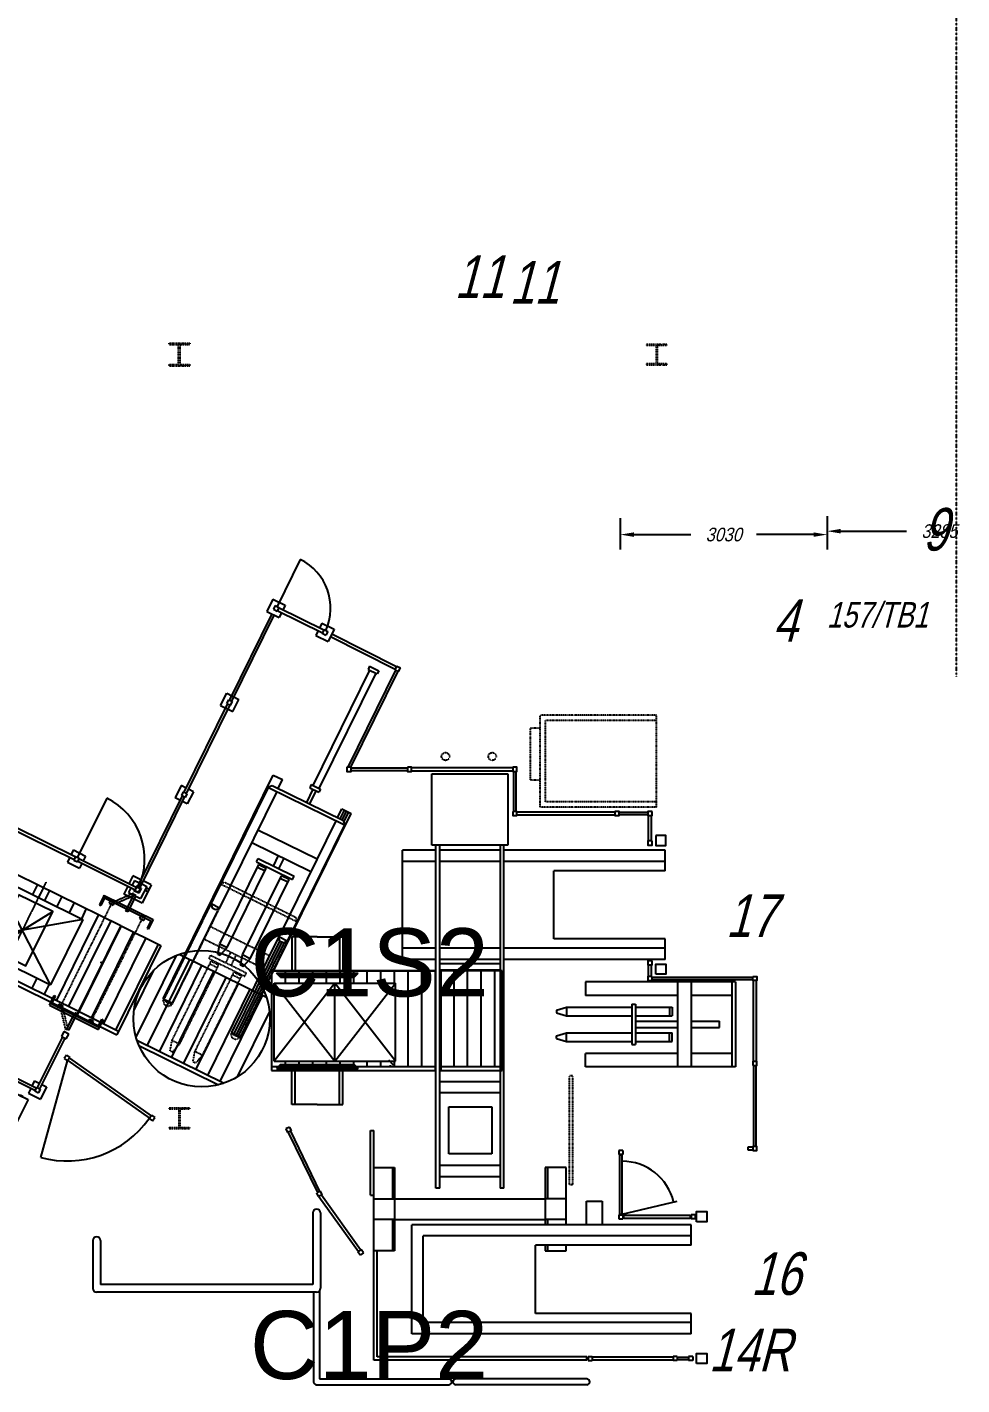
# Model space of a CAD drawing. Header units: millimetres. Extents: x -1732 to 458256, y -4349 to 130988.
# Drawn here: x 99257 to 112965, y 90821 to 110731 of the extents above; entities that cross this region are included whole.
import ezdxf

# ---------------------------------------------------------------- set-up
doc = ezdxf.new("R2010")
doc.units = ezdxf.units.MM
doc.header["$LTSCALE"] = 0.01
doc.header["$MEASUREMENT"] = 0
for name, pattern in [('AM_ISO02W050', [7.5, 6, -1.5]), ('CENTER', [50.8, 31.75, -6.35, 6.35, -6.35]), ('CENTER2', [28.575, 19.05, -3.175, 3.175, -3.175]), ('DASHED', [19.05, 12.7, -6.35]), ('GEN7A', [6.875, 4.75, -0.875, 0.375, -0.875]), ('HIDDEN2', [4.7625, 3.175, -1.5875]), ('PHANTOM2', [31.75, 15.875, -3.175, 3.175, -3.175, 3.175, -3.175])]:
    doc.linetypes.add(name, pattern=pattern)
doc.layers.get('0').update_dxf_attribs({"color": 251, "linetype": 'CONTINUOUS'})
doc.layers.get('DEFPOINTS').update_dxf_attribs({"color": 251, "linetype": 'CONTINUOUS'})
for name, color, linetype in [('4', 251, 'CONTINUOUS'), ('7A', 251, 'GEN7A'), ('DIMNEW', 251, 'CONTINUOUS'), ('F-E-EQP', 251, 'CONTINUOUS'), ('F-E-EQP-AXE', 251, 'CENTER2'), ('F-E-EQP-PH2', 251, 'PHANTOM2'), ('NODETEXT', 5, 'CONTINUOUS'), ('NODETEXTOLD', 5, 'CONTINUOUS'), ('S-E-ACI', 251, 'PHANTOM2'), ('SAFETY-GUARD', 251, 'CONTINUOUS'), ('TEX', 5, 'CONTINUOUS')]:
    doc.layers.add(name, color=color, linetype=linetype)
doc.styles.add('Arial', font='arial.ttf', dxfattribs={"width": 0.85, "oblique": 15})
doc.styles.add('R15', font='arial.ttf', dxfattribs={"height": 1.5})
doc.styles.add('TEXTXP', font='arial.ttf', dxfattribs={"width": 0.75, "oblique": 15})
doc.dimstyles.get("Standard").update_dxf_attribs({"dimtxt": 0.18, "dimasz": 0.18, "dimexe": 0.18, "dimexo": 0.0625, "dimgap": 0.09, "dimtad": 0, "dimtih": 1, "dimtoh": 1, "dimdec": 4, "dimzin": 0, "dimdsep": 46, "dimtxsty": 'Arial', "dimcen": 0.09, "dimadec": 0, "dimazin": 0, "dimtfac": 1, "dimtdec": 4, "dimtofl": 0, "dimtmove": 0, "dimatfit": 3, "dimfxl": 1, "dimtolj": 1, "dimtzin": 0, "dimarcsym": 0})

# ---------------------------------------------------------------- blocks, each defined once
blk = doc.blocks.new('GENXAAB')
for centre in [(-245, 174), (-155, 174)]:
    blk.add_circle(centre, 2.5)
at = {"layer": '7A'}
for p, q in [((-245, 174), (-247, 174)), ((-245, 174), (-245, 176)), ((-245, 174), (-245, 172)), ((-245, 174), (-243, 174)), ((-155, 174), (-157, 174)), ((-155, 174), (-155, 176)), ((-155, 174), (-155, 172)), ((-155, 174), (-153, 174))]:
    blk.add_line(p, q, dxfattribs=at)
blk = doc.blocks.new('contstd_dr')
for p, q in [((-400, 250), (-400, -250)), ((-400, 250), (136, 250)), ((-400, 250), (400, 250)), ((137, 252), (-399, 252)), ((-399, 250), (-376, 250)), ((-395, 298), (-395, 252)), ((131, 300), (-393, 300)), ((133, 252), (133, 298)), ((137, 250), (137, 252)), ((400, 250), (400, -222)), ((-273, 44), (-273, -122)), ((-273, 44), (-128, 44)), ((-128, 44), (-128, -122)), ((-14, 9), (-14, -9)), ((-14, -9), (14, 9)), ((-14, 9), (14, -9)), ((14, 9), (14, -9)), ((-273, -29), (-128, -29)), ((-273, -79), (-128, -79)), ((-273, -110), (-128, -110)), ((-273, -122), (-128, -122)), ((-400, -250), (400, -250)), ((-400, -250), (400, -250)), ((-230, -250), (-230, -266)), ((-230, -266), (230, -266)), ((230, -250), (230, -266)), ((330, -255), (330, -257)), ((378, -255), (378, -257)), ((400, -222), (400, -250))]:
    blk.add_line(p, q)
for centre, radius, start, end in [((131, 298), 2, 0, 90), ((325, -255), 5, 0, 90), ((383, -255), 5, 90, 180)]:
    blk.add_arc(centre, radius, start, end)
for points in [[(354, -288), (342, -284), (334, -274), (332, -263), (330, -257)], [(354, -288), (366, -284), (374, -274), (376, -263), (377, -257)]]:
    blk.add_spline(points, degree=3)
blk.add_point((0, 0))
at = {"layer": '4'}
for p, q in [((-306, 258), (-266, 258)), ((-306, 258), (-306, 249)), ((-306, 255), (-266, 255)), ((-306, 254), (-266, 254)), ((-306, 251), (-266, 251)), ((-306, 249), (-266, 249)), ((-296, 258), (-296, 254)), ((-286, 258), (-286, 254)), ((-276, 258), (-276, 254)), ((-266, 258), (-266, 249)), ((266, 258), (306, 258)), ((266, 258), (266, 249)), ((266, 255), (306, 255)), ((266, 254), (306, 254)), ((266, 251), (306, 251)), ((266, 249), (306, 249)), ((276, 258), (276, 254)), ((286, 258), (286, 254)), ((296, 258), (296, 254)), ((306, 258), (306, 249)), ((-2, -201), (5, -201)), ((-2, -203), (5, -203))]:
    blk.add_line(p, q, dxfattribs=at)
for radius in [14, 11, 8, 3.75]:
    blk.add_circle((2, -202), radius, dxfattribs=at)
blk.add_blockref('GENXAAB', (0, -205))
blk = doc.blocks.new('*D37')
at = {"layer": 'DEFPOINTS', "color": 0, "transparency": 16777216}
for p in [(110990, 103558), (114281, 103558), (114281, 103339)]:
    blk.add_point(p, dxfattribs=at)
at = {"layer": 'DIMNEW', "color": 0, "lineweight": -2, "transparency": 16777216}
for p, q in [((110990, 103558), (110990, 103119)), ((114281, 103558), (114281, 103119)), ((111190, 103339), (112154, 103339)), ((114081, 103339), (113117, 103339))]:
    blk.add_line(p, q, dxfattribs=at)
at = {"layer": 'DIMNEW', "color": 0, "transparency": 16777216}
for points in [[(111190, 103373), (111190, 103306), (110990, 103339)], [(114081, 103373), (114081, 103306), (114281, 103339)]]:
    blk.add_solid(points, dxfattribs=at)
at = {"layer": 'DIMNEW', "color": 0, "transparency": 16777216, "insert": (112636, 103339), "char_height": 200, "attachment_point": 5, "style": 'Arial'}
blk.add_mtext('\\A1;3285', dxfattribs=at)
blk = doc.blocks.new('*D38')
at = {"layer": 'DEFPOINTS', "color": 0, "transparency": 16777216}
for p in [(107955, 103529), (110990, 103529), (107955, 103289)]:
    blk.add_point(p, dxfattribs=at)
at = {"layer": 'DIMNEW', "color": 0, "lineweight": -2, "transparency": 16777216}
for p, q in [((107955, 103529), (107955, 103069)), ((110990, 103529), (110990, 103069)), ((108155, 103289), (108991, 103289)), ((110790, 103289), (109953, 103289))]:
    blk.add_line(p, q, dxfattribs=at)
at = {"layer": 'DIMNEW', "color": 0, "transparency": 16777216}
for points in [[(108155, 103322), (108155, 103256), (107955, 103289)], [(110790, 103322), (110790, 103256), (110990, 103289)]]:
    blk.add_solid(points, dxfattribs=at)
at = {"layer": 'DIMNEW', "color": 0, "transparency": 16777216, "insert": (109472, 103289), "char_height": 200, "attachment_point": 5, "style": 'Arial'}
blk.add_mtext('\\A1;3030', dxfattribs=at)

msp = doc.modelspace()

# ---------------------------------------------------------------- linework, layer by layer
at = {"layer": 'F-E-EQP', "linetype": 'Continuous'}
for p, q in [((104279.44236, 101358.30513), (104257.341, 101313.45505)), ((104279.44236, 101358.30513), (104413.99261, 101292.00106)), ((104279.76604, 101302.40437), (103446.54485, 99611.55623)), ((104369.46621, 101258.20166), (103536.24502, 99567.35351)), ((104257.341, 101313.45505), (104391.89125, 101247.15098)), ((104413.99261, 101292.00106), (104391.89125, 101247.15098)), ((101250.46829, 96483.05087), (102866.96161, 99763.38597)), ((102866.96161, 99763.38597), (103003.30586, 99696.19784)), ((101949.94947, 97868.56705), (102798.64161, 99590.81025)), ((102798.64161, 99590.81025), (101952.1596, 97873.05206)), ((102794.33585, 99582.0726), (103910.20592, 99032.19082)), ((102798.64161, 99590.81025), (102852.20277, 99609.00923)), ((102852.20277, 99609.00923), (103896.31271, 99094.48962)), ((102939.21193, 99566.1326), (103003.30586, 99696.19784)), ((103446.86853, 99555.65547), (103351.83269, 99362.80011)), ((103424.11981, 99622.60691), (103402.01845, 99577.75682)), ((103402.01845, 99577.75682), (103536.5687, 99511.45275)), ((103424.11981, 99622.60691), (103558.67006, 99556.30283)), ((103558.67006, 99556.30283), (103536.5687, 99511.45275)), ((102918.20113, 99521.0339), (102073.81475, 97807.52835)), ((103491.71862, 99533.55411), (103396.68278, 99340.69875)), ((102393.24842, 95919.90827), (104009.74174, 99200.24337)), ((103809.30354, 99137.36626), (103873.39748, 99267.4315)), ((103846.08061, 99119.24314), (103910.17455, 99249.30838)), ((103873.39748, 99267.4315), (104009.74174, 99200.24337)), ((103877.47567, 99103.77219), (103941.56961, 99233.83743)), ((103902.68235, 99075.74322), (103972.96467, 99218.36648)), ((102641.81965, 98960.17549), (103509.95916, 98532.37111)), ((103786.34064, 99093.22952), (102941.95426, 97379.72397)), ((103914.51169, 99040.92847), (103065.81954, 97318.68527)), ((103914.51169, 99040.92847), (103896.31271, 99094.48962)), ((102551.20408, 98776.29015), (103419.34359, 98348.48577)), ((102869.36536, 98427.97496), (102945.30712, 98582.08288)), ((102081.17917, 97290.2438), (102652.97031, 98450.57433)), ((102192.74796, 97235.2646), (102764.5391, 98395.59513)), ((102623.00232, 98488.64047), (102647.08488, 98537.511)), ((102623.00232, 98488.64047), (103147.69723, 98230.07975)), ((102633.85221, 98412.26327), (102745.42099, 98357.28407)), ((102647.08488, 98537.511), (103171.77979, 98278.95027)), ((102652.97031, 98450.57433), (102764.5391, 98395.59513)), ((102949.49931, 98388.48631), (103025.44107, 98542.59423)), ((102415.88553, 97125.3062), (102987.67668, 98285.63673)), ((102527.45432, 97070.32699), (103099.24546, 98230.65753)), ((103080.31971, 98192.25168), (102968.75093, 98247.23088)), ((103099.24546, 98230.65753), (102987.67668, 98285.63673)), ((103147.69723, 98230.07975), (103171.77979, 98278.95027)), ((100373.09763, 97972.16236), (100317.43674, 97860.23887)), ((100391.00538, 97963.25661), (100335.3445, 97851.33313)), ((100386.45624, 97999.02399), (100373.09763, 97972.16236)), ((100373.09763, 97972.16236), (101089.40792, 97615.93271)), ((100386.45624, 97999.02399), (101102.76653, 97642.79434)), ((100820.22583, 98012.25598), (100699.99833, 97770.50125)), ((100851.56441, 97996.67093), (100731.3369, 97754.9162)), ((100851.56441, 97996.67093), (100820.22583, 98012.25598)), ((100317.43674, 97860.23887), (100335.3445, 97851.33313)), ((100476.06094, 97920.95013), (100458.25282, 97885.13294)), ((100458.25282, 97885.13294), (100489.59286, 97869.55084)), ((100538.74102, 97889.78592), (100476.06094, 97920.95013)), ((100489.59286, 97869.55084), (100520.9329, 97853.96874)), ((100520.9329, 97853.96874), (100538.74102, 97889.78592)), ((100731.3369, 97754.9162), (100699.99833, 97770.50125)), ((101386.81255, 96415.86274), (102055.15761, 97772.12926)), ((101949.94947, 97868.56705), (101968.14845, 97815.0059)), ((101954.25524, 97877.30471), (102078.12052, 97816.266)), ((101968.14845, 97815.0059), (102020.2536, 97789.32937)), ((102020.2536, 97789.32937), (102073.81475, 97807.52835)), ((100923.75487, 97698.3066), (100905.94675, 97662.48941)), ((100905.94675, 97662.48941), (100937.28679, 97646.90731)), ((100986.43495, 97667.14239), (100923.75487, 97698.3066)), ((100937.28679, 97646.90731), (100968.62683, 97631.32521)), ((100968.62683, 97631.32521), (100986.43495, 97667.14239)), ((101071.50016, 97624.83845), (101015.83928, 97512.91497)), ((101089.40792, 97615.93271), (101033.74704, 97504.00922)), ((101102.76653, 97642.79434), (101089.40792, 97615.93271)), ((100638.0743, 97550.71849), (99992.79301, 96241.05744)), ((100817.47993, 97462.32379), (100198.71704, 96206.48443)), ((100996.88819, 97373.93445), (100378.12266, 96118.08973)), ((100638.0743, 97550.71849), (101216.64202, 97265.65318)), ((101015.83928, 97512.91497), (101033.74704, 97504.00922)), ((102256.90417, 95987.0964), (102942.44933, 97378.26693)), ((102941.95426, 97379.72397), (102960.15324, 97326.16282)), ((103070.12531, 97327.42292), (102946.26003, 97388.46162)), ((103137.48831, 97389.92033), (103137.48507, 96889.92033)), ((103512.48831, 97389.91789), (103137.48831, 97389.92033)), ((103187.48831, 97389.92), (103187.48507, 96889.92)), ((103512.48831, 97389.91789), (103887.48831, 97389.91545)), ((103837.48831, 97389.91578), (103837.48507, 96889.91578)), ((103887.48831, 97389.91545), (103887.48507, 96889.91545)), ((101176.29117, 97285.53439), (100557.52829, 96029.69503)), ((101216.64202, 97265.65318), (100571.36072, 95955.99214)), ((102052.46144, 97138.00757), (102081.17917, 97290.2438)), ((102081.17917, 97290.2438), (102192.74796, 97235.2646)), ((102089.52859, 97119.74151), (102192.74796, 97235.2646)), ((102293.68123, 95968.97329), (102962.0263, 97325.23981)), ((102325.07629, 95953.50234), (102993.42136, 97309.76886)), ((102356.47135, 95938.03139), (103031.00479, 97306.85593)), ((103012.25839, 97300.48629), (102960.15324, 97326.16282)), ((103065.81954, 97318.68527), (103012.25839, 97300.48629)), ((101442.1065, 97117.31983), (100852.84404, 95921.53491)), ((101636.29462, 97058.92311), (101017.45659, 95803.12077)), ((101815.69495, 96970.51768), (101196.85693, 95714.71534)), ((102766.16434, 96502.14254), (101484.98969, 97133.4836)), ((102052.46144, 97138.00757), (102089.52859, 97119.74151)), ((102387.1678, 96973.06997), (102415.88553, 97125.3062)), ((102424.23496, 96954.8039), (102387.1678, 96973.06997)), ((102527.45432, 97070.32699), (102415.88553, 97125.3062)), ((102424.23496, 96954.8039), (102527.45432, 97070.32699)), ((101112.05454, 96900.0093), (100824.09533, 96315.65631)), ((101991.02677, 96884.11714), (101372.18874, 95628.31481)), ((102170.4271, 96795.71171), (101551.58908, 95539.90938)), ((102841.15801, 96889.9119), (105241.15801, 96889.9119)), ((102841.15801, 96889.9119), (102841.15801, 95489.9119)), ((105241.16206, 96889.90593), (102841.15801, 96889.91)), ((102912.48831, 96859.92179), (104112.48052, 96859.91399)), ((102972.48792, 96799.9214), (102912.48831, 96859.92179)), ((102922.48825, 96849.92172), (104102.48071, 96849.91406)), ((102932.48818, 96839.92166), (104092.48091, 96839.91412)), ((102942.48812, 96829.92159), (104082.4811, 96829.91419)), ((102952.48805, 96819.92153), (104072.4813, 96819.91425)), ((102962.48799, 96809.92146), (104062.48149, 96809.91432)), ((102972.48792, 96799.9214), (104052.48169, 96799.91438)), ((103041.15801, 96889.9119), (103041.15801, 96709.11089)), ((103241.15801, 96889.9119), (103241.15801, 96709.11089)), ((103441.15801, 96889.9119), (103441.15801, 96709.11089)), ((103641.15801, 96889.9119), (103641.15801, 96709.11089)), ((103841.15801, 96889.9119), (103841.15801, 96709.11089)), ((104041.15801, 96889.9119), (104041.15801, 96709.11089)), ((104052.48169, 96799.91438), (104112.48831, 96859.92179)), ((104241.15801, 96889.9119), (104241.15801, 96709.11089)), ((104441.15801, 96889.9119), (104441.15801, 96709.11089)), ((104641.15801, 96889.9119), (104641.15801, 96709.11089)), ((104841.15801, 96889.9119), (104841.15801, 95489.9119)), ((105041.15801, 96889.9119), (105041.15801, 95489.9119)), ((105241.15801, 96889.91787), (105241.15801, 95429.91787)), ((105323.69369, 96889.9119), (105323.69369, 95429.9119)), ((106223.69369, 96889.9119), (105323.69369, 96889.9119)), ((105513.69369, 96889.9119), (105513.69369, 95489.9119)), ((105709.15801, 96889.9119), (105709.15801, 95489.9119)), ((105909.15801, 96889.9119), (105909.15801, 95489.9119)), ((106109.15801, 96889.9119), (106109.15801, 95489.9119)), ((106223.69369, 96889.9119), (106223.69369, 95429.9119)), ((102349.82743, 96707.30628), (101730.98941, 95451.50394)), ((102525.15925, 96620.90574), (101906.32123, 95365.10341)), ((103768.94433, 96709.11089), (102879.94433, 95566.11089)), ((102879.94433, 96709.11089), (103768.94433, 95566.11089)), ((104657.94433, 95566.11089), (103768.94433, 96709.11089)), ((103768.94433, 95566.11089), (104657.94433, 96709.11089)), ((99586.27516, 96390.01154), (99599.63378, 96416.87317)), ((99586.27516, 96390.01154), (100302.58546, 96033.78189)), ((99599.63378, 96416.87317), (99655.29466, 96528.79665)), ((99599.63378, 96416.87317), (100315.94407, 96060.64352)), ((99617.54153, 96407.96743), (99673.20242, 96519.89091)), ((99655.29466, 96528.79665), (99673.20242, 96519.89091)), ((99720.41003, 96401.4794), (99702.60192, 96365.66221)), ((99702.60192, 96365.66221), (99733.94196, 96350.08011)), ((99783.09011, 96370.3152), (99720.41003, 96401.4794)), ((99765.282, 96334.49801), (99783.09011, 96370.3152)), ((101250.46829, 96483.05087), (101386.81255, 96415.86274)), ((102704.55958, 96532.50031), (102085.72156, 95276.69798)), ((99733.94196, 96350.08011), (99765.282, 96334.49801)), ((99837.47729, 96036.13495), (99957.7048, 96277.88967)), ((99868.81587, 96020.5499), (99989.04337, 96262.30463)), ((99989.04337, 96262.30463), (99957.7048, 96277.88967)), ((99992.79301, 96241.05744), (100571.36072, 95955.99214)), ((100019.31142, 96294.87913), (100597.87913, 96009.81382)), ((100168.10397, 96178.83587), (100150.29585, 96143.01868)), ((100230.78405, 96147.67167), (100168.10397, 96178.83587)), ((100298.03631, 96069.54926), (100353.6972, 96181.47275)), ((100315.94407, 96060.64352), (100371.60495, 96172.56701)), ((100353.6972, 96181.47275), (100371.60495, 96172.56701)), ((102810.59752, 96295.22124), (102338.48429, 95337.16619)), ((99868.81587, 96020.5499), (99837.47729, 96036.13495)), ((100150.29585, 96143.01868), (100181.63589, 96127.43658)), ((100181.63589, 96127.43658), (100212.97593, 96111.85448)), ((100212.97593, 96111.85448), (100230.78405, 96147.67167)), ((100302.58546, 96033.78189), (100315.94407, 96060.64352)), ((102256.90417, 95987.0964), (102393.24842, 95919.90827)), ((100866.15167, 95877.68126), (102147.32632, 95246.3402)), ((100897.23529, 95795.47428), (102063.19944, 95220.90698)), ((104629.94029, 95509.9115), (104559.94075, 95579.91196)), ((102841.15801, 95489.9119), (105241.15817, 95489.9119)), ((102841.15801, 95489.9119), (102841.15801, 95429.9119)), ((102841.15801, 95429.9119), (105241.15801, 95429.9119)), ((102972.48792, 95519.91368), (102912.48831, 95459.91329)), ((102912.48831, 95459.91329), (104112.48052, 95459.92109)), ((102922.48825, 95469.91336), (104102.48071, 95469.92102)), ((102932.48818, 95479.91342), (104092.48091, 95479.92096)), ((102942.48812, 95489.91349), (104082.4811, 95489.92089)), ((102952.48805, 95499.91355), (104072.4813, 95499.92083)), ((102962.48799, 95509.91362), (104062.48149, 95509.92076)), ((102972.48792, 95519.91368), (104052.48169, 95519.9207)), ((103041.15801, 95566.11089), (103041.15801, 95489.9119)), ((103137.47233, 94929.91963), (103137.47558, 95429.91963)), ((103187.47233, 94929.9193), (103187.47558, 95429.9193)), ((103241.15801, 95566.11089), (103241.15801, 95489.9119)), ((103441.15801, 95566.11089), (103441.15801, 95489.9119)), ((103641.15801, 95566.11089), (103641.15801, 95489.9119)), ((103837.47233, 94929.91508), (103837.47558, 95429.91508)), ((103841.15801, 95566.11089), (103841.15801, 95489.9119)), ((103887.47233, 94929.91475), (103887.47558, 95429.91475)), ((104041.15801, 95566.11089), (104041.15801, 95489.9119)), ((104052.48169, 95519.9207), (104112.48831, 95459.91329)), ((104241.15801, 95566.11089), (104241.15801, 95489.9119)), ((104441.15801, 95566.11089), (104441.15801, 95489.9119)), ((104579.94012, 95509.91183), (104579.93999, 95489.91174)), ((104641.15801, 95566.11089), (104641.15801, 95489.9119)), ((105323.69369, 95489.9119), (106223.69369, 95489.9119)), ((105323.69369, 95429.9119), (106223.69369, 95429.9119)), ((103512.47233, 94929.91719), (103137.47233, 94929.91963)), ((103512.47233, 94929.91719), (103887.47233, 94929.91475))]:
    msp.add_line(p, q, dxfattribs=at)
at = {"layer": 'F-E-EQP'}
for p, q in [((105192.22556, 99782.59708), (106307.36744, 99782.59708)), ((105192.22556, 98737.18658), (105192.22556, 99782.59708)), ((106307.36744, 99782.59708), (106307.36744, 98737.18658)), ((98207.41491, 98749.13309), (100629.45392, 97555.93274)), ((105250.4344, 98659.90963), (104763.69477, 98659.90963)), ((104763.69477, 97060.07539), (104763.69477, 98659.90963)), ((106307.36744, 98737.18658), (105192.22556, 98737.18658)), ((105250.4344, 93707.41864), (105250.4344, 98737.18658)), ((105310.19581, 93707.41864), (105310.19581, 98737.18658)), ((106195.71906, 98659.90963), (105310.19581, 98659.90963)), ((106195.71906, 98737.18658), (106195.71906, 93707.41864)), ((106250.3308, 93707.41864), (106250.3308, 98737.18658)), ((108616.15801, 98659.90963), (106250.3308, 98659.90963)), ((108616.15801, 98359.94071), (108616.15801, 98659.90963)), ((105250.4344, 98494.90963), (104763.69477, 98494.90963)), ((106195.71906, 98494.90963), (105310.19581, 98494.90963)), ((108616.15801, 98494.90963), (106250.3308, 98494.90963)), ((106982.10336, 97360.04431), (106982.10336, 98359.94071)), ((108616.15801, 98359.94071), (106982.10336, 98359.94071)), ((98771.40351, 98287.35213), (100072.12843, 97646.55872)), ((99599.26777, 96686.71407), (98771.40358, 98287.35267)), ((99407.22125, 98158.05694), (99334.30347, 98010.04337)), ((99496.92639, 98113.86434), (99424.00862, 97965.85077)), ((99586.63154, 98069.67173), (99513.71377, 97921.65816)), ((99766.04184, 97981.28652), (99693.12406, 97833.27295)), ((98738.62228, 97211.59116), (99632.04927, 97762.47518)), ((99945.45213, 97892.90131), (99872.53436, 97744.88774)), ((100124.86243, 97804.5161), (100051.94466, 97656.50253)), ((100072.12832, 97646.55904), (98298.54242, 97327.50715)), ((100072.12843, 97646.55872), (99599.26755, 96686.71363)), ((100304.27273, 97716.13089), (99685.57668, 96460.25863)), ((100483.68302, 97627.74568), (99864.98698, 96371.87342)), ((97562.20331, 97439.43772), (99984.24231, 96246.23736)), ((97588.71876, 97493.26063), (100010.75786, 96300.06046)), ((100629.45392, 97555.93274), (99984.24231, 96246.23736)), ((100629.45398, 97555.93268), (100010.7571, 96300.06084)), ((108616.15801, 97360.04431), (106982.10336, 97360.04431)), ((108616.15801, 97060.07539), (108616.15801, 97360.04431)), ((98298.54264, 97327.50704), (99599.26755, 96686.71363)), ((105250.4344, 97225.06624), (104763.69477, 97225.06624)), ((106195.71906, 97225.06624), (105310.19581, 97225.06624)), ((108616.15801, 97225.06624), (106250.3308, 97225.06624)), ((105250.4344, 97060.07539), (104763.69477, 97060.07539)), ((106195.71906, 97060.07539), (105310.19581, 97060.07539)), ((105310.19581, 96997.27665), (106195.71906, 96997.27665)), ((108616.15801, 97060.07539), (106250.3308, 97060.07539)), ((99399.6738, 96785.0425), (99326.75609, 96637.02906)), ((106195.71906, 96900.7971), (105310.19581, 96900.7971)), ((99579.0841, 96696.65729), (99506.16638, 96548.64384)), ((102879.94433, 96709.11089), (104657.94433, 96709.11089)), ((102879.94433, 95566.11089), (102879.94433, 96709.11089)), ((103768.94433, 95566.11089), (103768.94433, 96709.11089)), ((104657.94433, 95566.11089), (104657.94433, 96709.11089)), ((107444.28684, 96732.11668), (107444.28684, 96532.1374)), ((109644.06807, 96732.11668), (107444.28684, 96732.11668)), ((108794.16984, 96736.88071), (108794.16984, 95489.90428)), ((108994.14912, 96736.88071), (108994.14912, 95489.90428)), ((109594.08696, 96732.86649), (109594.08696, 95485.88092)), ((109644.06807, 96732.86649), (109644.06807, 95485.88092)), ((108791.55466, 96532.1374), (107444.28684, 96532.1374)), ((108125.23138, 96401.06731), (108179.97651, 96401.06731)), ((108125.23138, 96401.06731), (108125.23138, 95813.30013)), ((108179.97651, 96401.06731), (108179.97651, 95813.30013)), ((109590.84999, 96532.1374), (109004.0155, 96532.1374)), ((107019.36516, 96315.41546), (107169.33591, 96357.13953)), ((107019.36516, 96315.41546), (107019.36516, 96273.89256)), ((107019.36516, 96273.89256), (107169.33591, 96232.15934)), ((107169.33591, 96357.13953), (107169.33591, 96232.15934)), ((107169.33591, 96357.13953), (108121.81152, 96357.13953)), ((107169.33591, 96232.15934), (108121.81152, 96232.15934)), ((108179.97651, 96232.15934), (108719.17075, 96232.15934)), ((108183.39636, 96357.13953), (108719.17075, 96357.13953)), ((108676.14823, 96357.13953), (108676.14823, 96232.15934)), ((108719.17075, 96357.13953), (108719.17075, 96232.15934)), ((107019.36516, 95940.47488), (107169.33591, 95982.19896)), ((107169.33591, 95982.19896), (108118.39167, 95982.19896)), ((107169.33591, 95857.21876), (107169.33591, 95982.19896)), ((108179.97651, 96152.06704), (108785.64763, 96152.06704)), ((108179.97651, 96062.3004), (108789.06749, 96062.3004)), ((108179.97651, 95982.19896), (108719.17075, 95982.19896)), ((108676.14823, 95857.21876), (108676.14823, 95982.19896)), ((108719.17075, 95857.21876), (108719.17075, 95982.19896)), ((108990.93958, 96062.3004), (109412.02078, 96062.3004)), ((108994.35943, 96152.06704), (109412.02078, 96152.06704)), ((109412.02078, 96062.3004), (109412.02078, 96152.06704)), ((107019.36516, 95898.95198), (107019.36516, 95940.47488)), ((107019.36516, 95898.95198), (107169.33591, 95857.21876)), ((107169.33591, 95857.21876), (108118.39167, 95857.21876)), ((108125.23138, 95813.30013), (108179.97651, 95813.30013)), ((108179.97651, 95857.21876), (108719.17075, 95857.21876)), ((107444.28684, 95482.25076), (107444.28684, 95682.23004)), ((108793.53891, 95682.23004), (107444.28684, 95682.23004)), ((109594.02295, 95682.23004), (108998.6754, 95682.23004)), ((102879.94433, 95566.11089), (104657.94433, 95566.11089)), ((109644.06807, 95482.25076), (107444.28684, 95482.25076)), ((106195.71906, 95266.04127), (105310.19581, 95266.04127)), ((106195.71906, 95100.93336), (105310.19581, 95100.93336)), ((105442.363, 94896.60401), (106070.16038, 94896.60401)), ((105442.363, 94209.75348), (105442.363, 94896.60401)), ((106070.16038, 94896.60401), (106070.16038, 94209.75348)), ((106070.16038, 94209.75348), (105442.363, 94209.75348)), ((104340.3826, 94006.8986), (104645.3826, 94006.8986)), ((104340.3826, 92787.8986), (104340.3826, 94006.8986)), ((104614.59621, 94006.8986), (104614.59621, 93549.8986)), ((104645.3826, 94006.8986), (104645.3826, 92787.8986)), ((106195.71906, 94037.63513), (105310.19581, 94037.63513)), ((107160.3826, 94006.8986), (106855.3826, 94006.8986)), ((106855.3826, 94006.8986), (106855.3826, 93168.8986)), ((106886.169, 94006.8986), (106886.169, 93549.8986)), ((107160.3826, 93168.8986), (107160.3826, 94006.8986)), ((106195.71906, 93872.52721), (105310.19581, 93872.52721)), ((105310.19581, 93707.41864), (105250.4344, 93707.41864)), ((106250.3308, 93707.41864), (106195.71906, 93707.41864)), ((104340.3826, 93549.8986), (104645.3826, 93549.8986)), ((104645.3826, 93549.8986), (106855.3826, 93549.8986)), ((107160.3826, 93549.8986), (106855.3826, 93549.8986)), ((107459.02901, 93515.64349), (107690.64753, 93515.64349)), ((107459.02901, 93168.8986), (107459.02901, 93515.64349)), ((107690.64753, 93515.64349), (107690.64753, 93168.8986)), ((104645.3826, 93244.8986), (104340.3826, 93244.8986)), ((104614.59621, 93244.8986), (104614.59621, 92787.8986)), ((104645.3826, 93244.8986), (106855.3826, 93244.8986)), ((107160.3826, 93244.8986), (106855.3826, 93244.8986)), ((106886.169, 93244.8986), (106886.169, 93168.8986)), ((104899.3826, 91569.05521), (104899.3826, 93168.8986)), ((108997.15801, 93168.8986), (104899.3826, 93168.8986)), ((108997.15801, 93003.8986), (105064.3826, 93003.8986)), ((105064.3826, 91734.05521), (105064.3826, 93003.8986)), ((108997.15801, 92868.92968), (108997.15801, 93168.8986)), ((104645.3826, 92787.8986), (104340.3826, 92787.8986)), ((108997.15801, 92868.92968), (106712.5834, 92868.92968)), ((106712.5834, 91869.02413), (106712.5834, 92868.92968)), ((106855.3826, 92868.92968), (106855.3826, 92787.8986)), ((106855.3826, 92787.8986), (107160.3826, 92787.8986)), ((106886.169, 92868.92968), (106886.169, 92787.8986)), ((107160.3826, 92787.8986), (107160.3826, 92868.92968)), ((108997.15801, 91869.02413), (106712.5834, 91869.02413)), ((108997.15801, 91569.05521), (108997.15801, 91869.02413)), ((108997.15801, 91734.05521), (105064.3826, 91734.05521)), ((108997.15801, 91569.05521), (104899.3826, 91569.05521))]:
    msp.add_line(p, q, dxfattribs=at)
at = {"layer": 'F-E-EQP', "linetype": 'CENTER'}
msp.add_line((99535.84869, 98198.52881), (98815.75651, 96736.83685), dxfattribs=at)
at = {"layer": 'F-E-EQP', "linetype": 'HIDDEN2'}
for p, q in [((101251.4463, 96451.35382), (102100.13844, 98173.59703)), ((102100.13844, 98173.59703), (101253.65643, 96455.83883)), ((102095.83268, 98164.85937), (103211.70275, 97614.97759)), ((102100.13844, 98173.59703), (102153.6996, 98191.79601)), ((102153.6996, 98191.79601), (103197.80954, 97677.27639)), ((102219.69796, 98103.82067), (101375.31158, 96390.31512)), ((103087.83747, 97676.01629), (102243.45109, 95962.51074)), ((103216.00852, 97623.71524), (102367.31637, 95901.47204)), ((103216.00852, 97623.71524), (103197.80954, 97677.27639)), ((101852.70091, 97359.07692), (102720.84042, 96931.27254)), ((101943.31648, 97542.96226), (102811.45599, 97115.15789)), ((102170.86219, 97010.76173), (102246.80395, 97164.86965)), ((101382.676, 95873.03057), (101954.46714, 97033.3611)), ((101494.24479, 95818.05137), (102066.03593, 96978.3819)), ((101924.49915, 97071.42724), (101948.58171, 97120.29777)), ((101924.49915, 97071.42724), (102449.19406, 96812.86652)), ((101935.34904, 96995.05004), (102046.91782, 96940.07084)), ((101948.58171, 97120.29777), (102473.27662, 96861.73704)), ((101954.46714, 97033.3611), (102066.03593, 96978.3819)), ((102250.99614, 96971.27308), (102326.9379, 97125.381)), ((101717.38236, 95708.09297), (102289.17351, 96868.4235)), ((101828.95115, 95653.11377), (102400.74229, 96813.4443)), ((102381.81655, 96775.03845), (102270.24776, 96830.01765)), ((102400.74229, 96813.4443), (102289.17351, 96868.4235)), ((102449.19406, 96812.86652), (102473.27662, 96861.73704)), ((101251.4463, 96451.35382), (101269.64528, 96397.79267)), ((101255.75207, 96460.09148), (101379.61735, 96399.05277)), ((101269.64528, 96397.79267), (101321.75043, 96372.11614)), ((101321.75043, 96372.11614), (101375.31158, 96390.31512)), ((102371.62214, 95910.20969), (102247.75686, 95971.2484)), ((101353.95827, 95720.79434), (101382.676, 95873.03057)), ((101382.676, 95873.03057), (101494.24479, 95818.05137)), ((101391.02543, 95702.52828), (101494.24479, 95818.05137)), ((102243.45109, 95962.51074), (102261.65007, 95908.94959)), ((102313.75522, 95883.27306), (102261.65007, 95908.94959)), ((102367.31637, 95901.47204), (102313.75522, 95883.27306)), ((101353.95827, 95720.79434), (101391.02543, 95702.52828)), ((101688.66463, 95555.85674), (101717.38236, 95708.09297)), ((101828.95115, 95653.11377), (101717.38236, 95708.09297)), ((101725.73179, 95537.59068), (101828.95115, 95653.11377)), ((101725.73179, 95537.59068), (101688.66463, 95555.85674))]:
    msp.add_line(p, q, dxfattribs=at)
at = {"layer": 'F-E-EQP', "linetype": 'DASHED'}
for p, q in [((100816.52046, 98027.61169), (100552.71935, 97912.61998)), ((100835.86794, 97998.44535), (100572.06682, 97883.45365)), ((100835.86794, 97998.44535), (100816.52046, 98027.61169)), ((100572.06682, 97883.45365), (100552.71935, 97912.61998)), ((99790.43667, 96311.74357), (99755.50414, 96309.57133)), ((99822.99654, 96029.82341), (99755.50414, 96309.57133)), ((99857.92906, 96031.99565), (99790.43667, 96311.74357)), ((99857.92906, 96031.99565), (99822.99654, 96029.82341))]:
    msp.add_line(p, q, dxfattribs=at)
at = {"layer": 'F-E-EQP', "linetype": 'AM_ISO02W050'}
for p, q in [((100507.40581, 97905.3693), (99733.94196, 96350.08011)), ((100955.09974, 97682.72577), (100181.63589, 96127.43658))]:
    msp.add_line(p, q, dxfattribs=at)
at = {"layer": 'F-E-EQP'}
msp.add_lwpolyline([(99131.49455, 98009.06992), (98738.62228, 97211.59116), (99239.17701, 96964.99642), (99632.04927, 97762.47518)], close=True, dxfattribs=at)
at = {"layer": 'F-E-EQP', "linetype": 'Continuous'}
msp.add_circle((101816.15801, 96189.9119), 1000, dxfattribs=at)
for p in [(100489.59286, 97869.55084), (100489.59286, 97869.55084), (100937.28679, 97646.90731), (100344.52084, 97016.40293), (100344.52084, 97016.40293), (100344.52084, 97016.40293), (100344.52084, 97016.40293), (99733.94196, 96350.08011), (99733.94196, 96350.08011), (100181.63589, 96127.43658)]:
    msp.add_point(p, dxfattribs=at)
at = {"layer": 'F-E-EQP-AXE'}
msp.add_line((112885.15801, 101205.93445), (112885.15801, 117988.21057), dxfattribs=at)
at = {"layer": 'F-E-EQP-PH2'}
for p, q in [((108489.3826, 100639.5553), (106781.3826, 100639.5553)), ((106781.3826, 99293.5553), (106781.3826, 100639.5553)), ((106857.3826, 99369.5553), (106857.3826, 100563.5553)), ((108489.3826, 100563.5553), (106857.3826, 100563.5553)), ((108489.3826, 99293.5553), (108489.3826, 100639.5553)), ((106781.3826, 100449.5553), (106641.3826, 100449.5553)), ((106641.3826, 99687.5553), (106641.3826, 100449.5553)), ((106781.3826, 99687.5553), (106641.3826, 99687.5553)), ((108489.3826, 99369.5553), (106857.3826, 99369.5553)), ((108489.3826, 99293.5553), (106781.3826, 99293.5553)), ((107210.3826, 93752.8986), (107210.3826, 95352.8986)), ((107260.3826, 95352.8986), (107210.3826, 95352.8986)), ((107260.3826, 93752.8986), (107260.3826, 95352.8986)), ((107260.3826, 93752.8986), (107210.3826, 93752.8986))]:
    msp.add_line(p, q, dxfattribs=at)
for centre in [(105392.5104, 100035.83984), (106078.5104, 100035.83984)]:
    msp.add_circle(centre, 57, dxfattribs=at)
at = {"layer": 'S-E-ACI'}
for p, q in [((101334.15801, 106096.09968), (101644.15801, 106096.09968)), ((101334.15801, 106096.09968), (101334.15801, 106076.09584)), ((101334.15801, 106076.09584), (101479.15801, 106076.09584)), ((101479.15801, 105786.10352), (101479.15801, 106076.09584)), ((101499.15801, 105786.10352), (101499.15801, 106076.09584)), ((101499.15801, 106076.09584), (101644.15801, 106076.09584)), ((101644.15801, 106096.09968), (101644.15801, 106076.09968)), ((108339.15526, 106081.09785), (108639.16075, 106081.09785)), ((108339.15526, 106081.09785), (108639.16075, 106081.09785)), ((108339.15526, 106081.09785), (108339.15526, 106066.10169)), ((108339.15526, 106081.09785), (108339.15526, 106066.10169)), ((108339.15526, 106066.10169), (108481.65535, 106066.10169)), ((108339.15526, 106066.10169), (108481.65535, 106066.10169)), ((108481.65535, 106066.10169), (108481.65535, 105796.09766)), ((108481.65535, 106066.10169), (108481.65535, 105796.09766)), ((108496.66066, 106066.10169), (108496.66066, 105796.09766)), ((108496.66066, 106066.10169), (108496.66066, 105796.09766)), ((108496.66066, 106066.10169), (108639.16075, 106066.10169)), ((108496.66066, 106066.10169), (108639.16075, 106066.10169)), ((108639.16075, 106081.09785), (108639.16075, 106066.10169)), ((101334.15801, 105786.10352), (101479.15801, 105786.10352)), ((101334.15801, 105786.09968), (101334.15801, 105766.09968)), ((101334.15801, 105766.09968), (101644.15801, 105766.09968)), ((101499.15801, 105786.10352), (101644.15801, 105786.10352)), ((101644.15801, 105786.09968), (101644.15801, 105766.09968)), ((108339.15526, 105796.09766), (108481.65535, 105796.09766)), ((108339.15526, 105796.09766), (108481.65535, 105796.09766)), ((108339.15526, 105796.09766), (108339.15526, 105781.1015)), ((108339.15526, 105796.09766), (108339.15526, 105781.1015)), ((108339.15526, 105781.1015), (108639.16075, 105781.1015)), ((108339.15526, 105781.1015), (108639.16075, 105781.1015)), ((108496.66066, 105796.09766), (108639.16075, 105796.09766)), ((108496.66066, 105796.09766), (108639.16075, 105796.09766)), ((108639.16075, 105796.09766), (108639.16075, 105781.1015)), ((108639.16075, 105796.09766), (108639.16075, 105781.1015)), ((101339.14766, 94881.10545), (101639.16835, 94881.10545)), ((101339.14766, 94881.10545), (101339.14766, 94866.10853)), ((101339.14766, 94866.10853), (101481.69155, 94866.10853)), ((101481.69155, 94866.10853), (101481.69155, 94596.09082)), ((101496.68847, 94866.10853), (101496.68847, 94596.09082)), ((101496.68847, 94866.10853), (101639.16835, 94866.10853)), ((101639.16835, 94881.10545), (101639.16835, 94866.10853)), ((101339.14766, 94596.09082), (101339.14766, 94581.0939)), ((101339.14766, 94596.09082), (101481.69155, 94596.09082)), ((101339.14766, 94581.0939), (101639.16835, 94581.0939)), ((101496.68847, 94596.09082), (101639.16835, 94596.09082)), ((101639.16835, 94596.09082), (101639.16835, 94581.0939))]:
    msp.add_line(p, q, dxfattribs=at)
at = {"layer": 'SAFETY-GUARD', "linetype": 'Continuous'}
for p, q in [((103261.48507, 102926.23295), (102921.59015, 102236.29119)), ((102862.43169, 102342.48953), (102774.04647, 102163.07923)), ((102862.43169, 102342.48953), (103041.84196, 102254.10431)), ((102774.04647, 102163.07923), (102953.45678, 102074.694)), ((102894.29045, 102248.76109), (102867.7749, 102194.938)), ((102867.7749, 102194.938), (102921.59798, 102168.42244)), ((102894.29046, 102248.7611), (102948.11355, 102222.24553)), ((102948.11355, 102222.24553), (102921.59799, 102168.42244)), ((102988.81085, 102146.45813), (102953.45678, 102074.694)), ((103041.84196, 102254.10431), (103006.48789, 102182.34019)), ((102845.80211, 102127.72932), (102223.09953, 100863.95702)), ((102258.85233, 100846.01765), (102881.68417, 102110.05227)), ((103580.07287, 101988.94868), (103544.71878, 101917.18456)), ((103580.07287, 101988.94868), (103759.48316, 101900.56346)), ((103527.04174, 101881.3025), (103491.68766, 101809.53839)), ((103491.68766, 101809.53839), (103671.09795, 101721.15316)), ((103611.93164, 101895.22024), (103585.41608, 101841.39716)), ((103585.41608, 101841.39716), (103639.23917, 101814.88159)), ((103611.93165, 101895.22025), (103665.75474, 101868.70468)), ((103665.75474, 101868.70468), (103639.23917, 101814.88159)), ((103759.48316, 101900.56346), (103671.09795, 101721.15316)), ((103706.33049, 101792.97767), (104656.58231, 101316.76935)), ((104674.52122, 101352.52121), (103724.00801, 101828.86069)), ((104652.09758, 101307.83139), (104679.00594, 101361.45917)), ((104679.00594, 101361.45917), (104732.63373, 101334.55082)), ((104661.22918, 101303.2495), (103957.86352, 99877.12069)), ((104002.45565, 99877.12068), (104696.98198, 101285.31012)), ((104652.09758, 101307.83138), (104705.72537, 101280.92302)), ((104705.72537, 101280.92302), (104732.63374, 101334.55081)), ((102093.48892, 100783.54365), (102183.18345, 100962.30296)), ((102183.18345, 100962.30296), (102361.94278, 100872.60844)), ((102196.57936, 100810.13445), (101556.10111, 99510.28652)), ((101591.91687, 99492.47492), (102232.33216, 100792.19508)), ((102093.48892, 100783.54365), (102272.24823, 100693.84914)), ((102187.44777, 100814.71634), (102214.35613, 100868.34412)), ((102187.44777, 100814.71633), (102241.07556, 100787.80798)), ((102214.35613, 100868.34412), (102267.98392, 100841.43577)), ((102241.07556, 100787.80798), (102267.98393, 100841.43577)), ((102272.24823, 100693.84914), (102361.94278, 100872.60844)), ((104007.19815, 99867.11945), (104836.19815, 99867.11945)), ((104836.19815, 99827.12192), (104007.19816, 99827.12192)), ((106379.19816, 99867.11945), (104896.19815, 99867.11945)), ((104896.19816, 99827.12192), (106379.19815, 99827.12192)), ((106389.19939, 99817.12069), (106389.19939, 99229.12069)), ((106429.19692, 99229.12069), (106429.19692, 99817.12069)), ((101515.73909, 99608.53743), (101426.68165, 99429.45987)), ((101587.0407, 99573.0783), (101515.73909, 99608.53743)), ((101694.81666, 99519.48004), (101622.85646, 99555.2667)), ((100425.87018, 99425.72327), (99994.33282, 98557.98346)), ((101529.58146, 99456.46499), (100871.45465, 98120.79941)), ((100907.2704, 98102.9878), (101565.39721, 99438.65339)), ((101498.64186, 99393.67321), (101426.68165, 99429.45987)), ((101547.24614, 99514.6902), (101520.52891, 99460.96693)), ((101574.25218, 99434.24971), (101520.52892, 99460.96692)), ((101605.75925, 99340.40247), (101534.45762, 99375.86161)), ((101600.96941, 99487.97298), (101547.24614, 99514.6902)), ((101600.96941, 99487.97297), (101574.25218, 99434.24971)), ((101694.81666, 99519.48004), (101605.75925, 99340.40247)), ((107878.19816, 99219.11945), (106439.19815, 99219.11945)), ((106439.19816, 99179.12192), (107878.19815, 99179.12192)), ((107938.19816, 99219.11945), (108361.19816, 99219.11945)), ((108361.19816, 99179.12192), (107938.19816, 99179.12192)), ((108371.19939, 98797.12069), (108371.19939, 99169.12069)), ((108411.19693, 99169.12069), (108411.19693, 98797.12069)), ((99882.02163, 98556.72117), (99846.51563, 98485.32533)), ((99935.57304, 98664.4029), (99899.83324, 98592.53694)), ((99935.57304, 98664.4029), (100114.65059, 98575.34549)), ((99967.08008, 98570.55565), (99940.36287, 98516.83238)), ((99967.08009, 98570.55566), (100020.80336, 98543.83843)), ((100114.65059, 98575.34549), (100079.02764, 98503.71446)), ((99846.51563, 98485.32533), (100025.59321, 98396.2679)), ((99940.36287, 98516.83238), (99994.08613, 98490.11516)), ((100020.80336, 98543.83843), (99994.08614, 98490.11515)), ((100061.21616, 98467.89894), (100025.59321, 98396.2679)), ((100808.45583, 98286.1496), (100750.56852, 98169.74918)), ((100830.96091, 98219.11584), (100795.33794, 98147.48481)), ((100924.49395, 98228.44246), (100808.45583, 98286.1496)), ((100830.96091, 98219.11584), (100902.39424, 98183.59119)), ((100938.21, 98165.77958), (101010.03847, 98130.05842)), ((101077.07219, 98152.56348), (100960.30971, 98210.63086)), ((100732.75703, 98133.93366), (100674.86972, 98017.53324)), ((100943.48608, 97883.94712), (100674.86972, 98017.53324)), ((100777.52646, 98111.66929), (100741.9035, 98040.03827)), ((100741.9035, 98040.03827), (100920.98106, 97950.98085)), ((100822.34396, 98067.04433), (100831.2497, 98084.95209)), ((100893.97499, 98031.42136), (100822.34396, 98067.04433)), ((100862.46796, 98125.26858), (100835.75074, 98071.54532)), ((100835.75074, 98071.54532), (100889.47401, 98044.8281)), ((100849.06118, 98120.7676), (100857.96692, 98138.67536)), ((100857.96692, 98138.67536), (100875.87459, 98129.76966)), ((100862.46796, 98125.26859), (100916.19123, 98098.55137)), ((100916.19123, 98098.55137), (100889.47401, 98044.8281)), ((100929.59795, 98103.05239), (100893.97499, 98031.42136)), ((100911.69035, 98111.95806), (100929.59795, 98103.05239)), ((101010.03847, 98130.05842), (100920.98106, 97950.98085)), ((101077.07219, 98152.56348), (100943.48608, 97883.94712)), ((101005.60965, 98109.92425), (100985.57173, 98069.63179)), ((101025.86418, 98049.59388), (100985.57173, 98069.63179)), ((101005.60965, 98109.92425), (101045.9021, 98089.88633)), ((101045.9021, 98089.88633), (101025.86418, 98049.59388)), ((108371.19939, 96808.4161), (108371.19939, 96977.73249)), ((108411.19693, 96977.73249), (108411.19693, 96808.4161)), ((108421.19816, 96798.41487), (109898.19811, 96798.41487)), ((109898.19811, 96758.41734), (108421.19816, 96758.41734)), ((109908.19939, 95563.4161), (109908.19939, 96748.41606)), ((109948.19692, 96748.41606), (109948.19692, 95563.4161)), ((99795.06671, 96001.38452), (99759.44375, 95929.75349)), ((99866.69774, 95965.76155), (99795.06671, 96001.38452)), ((99831.07478, 95894.13052), (99866.69774, 95965.76155)), ((99773.54057, 95922.74297), (99404.21299, 95180.09521)), ((99809.35608, 95904.93149), (99440.0953, 95162.41804)), ((99759.44375, 95929.75349), (99831.07478, 95894.13052)), ((99389.39728, 95172.90346), (98552.94642, 95588.88044)), ((99459.10504, 94156.06836), (99846.94952, 95570.15763)), ((99832.51823, 95653.77425), (99797.92558, 95604.7503)), ((99797.92558, 95604.7503), (99846.94952, 95570.15763)), ((99832.51824, 95653.77424), (99881.54218, 95619.18158)), ((99881.54218, 95619.18158), (99846.94953, 95570.15764)), ((99852.71459, 95578.32776), (101050.7641, 94732.95396)), ((99875.77715, 95611.01151), (101073.82516, 94765.63559)), ((99371.72012, 95137.02114), (98535.13494, 95553.06492)), ((109908.19939, 95503.4161), (109908.19939, 94318.41615)), ((109948.19692, 94318.41614), (109948.19692, 95503.4161)), ((99363.28302, 95278.2925), (99326.71969, 95204.07377)), ((99363.28302, 95278.2925), (99435.3833, 95242.7728)), ((99395.14179, 95184.56405), (99368.62624, 95130.74097)), ((99395.1418, 95184.56406), (99448.96488, 95158.0485)), ((99542.6933, 95189.90728), (99454.30811, 95010.49697)), ((99471.26561, 95225.09563), (99542.6933, 95189.90728)), ((99309.04253, 95168.19146), (99274.89781, 95098.8822)), ((99274.89781, 95098.8822), (99454.30811, 95010.49697)), ((99368.62624, 95130.74097), (99422.44932, 95104.22541)), ((99448.96488, 95158.0485), (99422.44933, 95104.22541)), ((101044.99795, 94724.7823), (101079.59061, 94773.80624)), ((101079.59061, 94773.80624), (101128.61456, 94739.21359)), ((101044.99795, 94724.78229), (101094.0219, 94690.18963)), ((101094.0219, 94690.18963), (101128.61456, 94739.21359)), ((103104.65421, 94599.19746), (103050.67249, 94573.00635)), ((103050.67249, 94573.00635), (103076.86358, 94519.02463)), ((103104.65422, 94599.19745), (103130.8453, 94545.21573)), ((103130.8453, 94545.21573), (103076.86359, 94519.02463)), ((103085.85938, 94523.38925), (103514.34346, 93640.91404)), ((103550.32902, 93658.37367), (103121.84494, 94540.84889)), ((107933.51594, 94256.47749), (107933.51593, 94196.47749)), ((107993.51594, 94256.47748), (107933.51594, 94256.47749)), ((107993.51593, 94196.47748), (107933.51594, 94196.47749)), ((107943.51721, 94186.9053), (107943.51721, 93325.29563)), ((107983.51475, 94186.9053), (107943.51721, 94186.9053)), ((107983.51475, 93325.29563), (107983.51475, 94186.9053)), ((107993.51594, 94256.47747), (107993.51593, 94196.47748)), ((109826.19816, 94308.41491), (109826.19816, 94268.41738)), ((109898.19816, 94308.41491), (109826.19816, 94308.41491)), ((109826.19816, 94268.41738), (109898.19815, 94268.41738)), ((103559.06985, 93662.61459), (103505.08812, 93636.42349)), ((103531.27923, 93582.44177), (103505.08813, 93636.42348)), ((103585.26094, 93608.63287), (103531.27923, 93582.44177)), ((103535.90979, 93584.68845), (104115.3381, 92778.707)), ((103585.26095, 93608.63287), (103559.06985, 93662.61459)), ((104147.82108, 92802.04486), (103572.43163, 93602.40828)), ((107983.51475, 93325.29563), (108792.32181, 93515.24996)), ((107933.51593, 93316.47749), (107933.51593, 93256.47749)), ((107933.51593, 93256.47749), (107993.51593, 93256.47747)), ((107933.51594, 93316.47749), (107993.51593, 93316.47747)), ((107943.51721, 93325.29563), (107983.51475, 93325.29563)), ((107993.51593, 93316.47747), (107993.51593, 93256.47748)), ((108984.69778, 93306.47629), (108003.08811, 93306.47629)), ((108003.08811, 93306.47629), (108003.08811, 93266.47876)), ((108003.08811, 93266.47876), (108984.69778, 93266.47876)), ((108984.69778, 93266.47876), (108984.69778, 93306.47629)), ((108993.51593, 93316.47748), (108993.51593, 93256.47748)), ((109053.51593, 93316.47748), (108993.51593, 93316.47748)), ((109053.51593, 93256.47748), (108993.51594, 93256.47748)), ((109053.51593, 93316.47747), (109053.51593, 93256.47748)), ((104155.71114, 92807.71358), (104106.98362, 92772.70461)), ((104190.72013, 92758.98607), (104155.71114, 92807.71358)), ((104141.9926, 92723.97709), (104106.98363, 92772.7046)), ((104190.72012, 92758.98606), (104141.9926, 92723.97709)), ((107484.44995, 91238.08603), (107484.44994, 91178.08603)), ((107484.44996, 91238.08603), (107544.44995, 91238.08601)), ((107544.44995, 91238.08601), (107544.44994, 91178.08603)), ((107544.44994, 91188.08497), (108729.44995, 91188.37275)), ((108729.44995, 91228.08483), (107544.44995, 91228.08483)), ((108729.44995, 91238.08602), (108729.44994, 91178.08602)), ((108789.44995, 91238.08602), (108729.44995, 91238.08602)), ((108789.44995, 91238.08601), (108789.44994, 91178.08602)), ((108789.44995, 91228.37027), (108958.44995, 91228.32923)), ((108958.44995, 91188.33171), (108789.44995, 91188.37275)), ((108958.44995, 91238.08602), (108958.44994, 91178.08602)), ((109018.44995, 91238.08602), (108958.44995, 91238.08602)), ((109018.44995, 91238.08601), (109018.44994, 91178.08602)), ((107484.44994, 91178.08603), (107544.44994, 91178.08601)), ((108789.44994, 91178.08602), (108729.44996, 91178.08602)), ((109018.44994, 91178.08602), (108958.44996, 91178.08602))]:
    msp.add_line(p, q, dxfattribs=at)
at = {"layer": 'SAFETY-GUARD'}
for p, q in [((104290.3826, 94552.8986), (104340.3826, 94552.8986)), ((104290.3826, 93600.8986), (104290.3826, 94552.8986)), ((104340.3826, 94006.8986), (104340.3826, 94552.8986)), ((104290.3826, 93600.8986), (104340.3826, 93600.8986)), ((103445.3826, 93341.90915), (103445.3826, 92293.90915)), ((103559.3826, 93341.90915), (103559.3826, 92236.90915)), ((100219.3826, 92935.90915), (100219.3826, 92236.90915)), ((100333.3826, 92935.90915), (100333.3826, 92293.90915)), ((104340.3826, 91182.90915), (104340.3826, 92787.8986)), ((104390.3826, 91232.90915), (104390.3826, 92787.8986)), ((103445.3826, 92293.90915), (100333.3826, 92293.90915)), ((103546.3826, 92200.67381), (103546.3826, 90908.90915)), ((103502.3826, 92179.90915), (100276.3826, 92179.90915)), ((103458.3826, 92179.90915), (103458.3826, 90864.90915)), ((107464.3826, 91232.90915), (104390.3826, 91232.90915)), ((107464.3826, 91182.90915), (107464.3826, 91232.90915)), ((107464.3826, 91182.90915), (104340.3826, 91182.90915)), ((103502.3826, 90820.90915), (105439.3826, 90820.90915)), ((103546.3826, 90908.90915), (105439.3826, 90908.90915)), ((107464.3826, 90908.90915), (105544.99437, 90908.90915)), ((107464.3826, 90820.90915), (105544.99437, 90820.90915))]:
    msp.add_line(p, q, dxfattribs=at)
at = {"layer": 'SAFETY-GUARD', "linetype": 'Continuous'}
for points in [[(102926.01725, 102177.39295), (103589.83534, 101850.36767)], [(103607.51239, 101886.24973), (102943.69429, 102213.27502)], [(103947.19815, 99877.12068), (103947.19816, 99817.12069), (104007.19816, 99817.12068), (104007.19815, 99877.12068), (103947.19815, 99877.12069)], [(104836.19815, 99877.12068), (104836.19816, 99817.12069), (104896.19816, 99817.12068), (104896.19815, 99877.12068), (104836.19815, 99877.12069)], [(106379.19815, 99877.12068), (106379.19816, 99817.12069), (106439.19816, 99817.12068), (106439.19815, 99877.12068), (106379.19815, 99877.12069)], [(98613.0051, 99181.89317), (99944.81568, 98525.78613)], [(99962.62728, 98561.6019), (98630.68215, 99217.77523)], [(106379.19815, 99229.12068), (106379.19816, 99169.12069), (106439.19816, 99169.12068), (106439.19815, 99229.12068), (106379.19815, 99229.12069)], [(107878.19816, 99229.12068), (107878.19816, 99169.12069), (107938.19816, 99169.12068), (107938.19816, 99229.12068), (107878.19816, 99229.12069)], [(108421.19815, 99229.12069), (108361.19816, 99229.12069), (108361.19816, 99169.12069), (108421.19816, 99169.12069), (108421.19816, 99229.12069)], [(108421.19815, 98797.12069), (108361.19816, 98797.12069), (108361.19816, 98737.12069), (108421.19816, 98737.12069), (108421.19816, 98797.12069)], [(99998.53901, 98499.06903), (100840.20361, 98080.4992)], [(100858.01509, 98116.31471), (100016.35049, 98534.88455)], [(108421.19815, 97037.73249), (108361.19816, 97037.73249), (108361.19816, 96977.73249), (108421.19816, 96977.73249), (108421.19816, 97037.73249)], [(108421.19815, 96808.4161), (108361.19816, 96808.4161), (108361.19816, 96748.4161), (108421.19816, 96748.4161), (108421.19816, 96808.4161)], [(109898.19816, 96808.4161), (109958.19815, 96808.4161), (109958.19816, 96748.4161), (109898.19816, 96748.4161), (109898.19815, 96808.4161)], [(109898.19816, 95503.4161), (109958.19815, 95503.4161), (109958.19816, 95563.4161), (109898.19816, 95563.4161), (109898.19815, 95503.4161)], [(109898.19816, 94258.4161), (109958.19815, 94258.4161), (109958.19816, 94318.4161), (109898.19816, 94318.4161), (109898.19815, 94258.4161)]]:
    msp.add_lwpolyline(points, dxfattribs=at)
for points in [[(108475.99568, 98878.23144), (108475.99568, 98728.23144), (108625.99568, 98728.23144), (108625.99568, 98878.23144)], [(108475.99568, 96841.75358), (108475.99568, 96991.75358), (108625.99568, 96991.75358), (108625.99568, 96841.75358)], [(109074.7064, 93211.47749), (109074.7064, 93361.47749), (109224.7064, 93361.47749), (109224.7064, 93211.47749)], [(109074.7064, 91132.42513), (109074.7064, 91282.42513), (109224.7064, 91282.42513), (109224.7064, 91132.42513)]]:
    msp.add_lwpolyline(points, close=True, dxfattribs=at)
for centre, radius, start, end in [((102907.94422, 102208.59177), 800, 335.919223336, 63.773167489), ((99980.58312, 98530.3354), 1000, 335.3269303, 63.558297049), ((99846.95239, 95570.15641), 1466.3119, 254.662436798, 324.792220534), ((107983.51475, 93325.29563), 774.60593, 13.21680869, 90)]:
    msp.add_arc(centre, radius, start, end, dxfattribs=at)
at = {"layer": 'SAFETY-GUARD'}
for centre, radius, start, end in [((103502.3826, 93341.90915), 57, 0, 180), ((100276.3826, 92935.90915), 57, 0, 180), ((100276.3826, 92236.90915), 57, 180, 270), ((103502.3826, 92236.90915), 57, 270, 0), ((103502.3826, 90864.90915), 44, 180, 270), ((105439.3826, 90864.90915), 44, 270, 90), ((105544.99437, 90864.90915), 44, 90, 270), ((107464.3826, 90864.90915), 44, 270, 90)]:
    msp.add_arc(centre, radius, start, end, dxfattribs=at)

# ---------------------------------------------------------------- block references
at = {"layer": 'F-E-EQP', "linetype": 'Continuous', "rotation": 333.7731642192664}
msp.add_blockref('contstd_dr', (98803.23654, 94958.48545), dxfattribs=at)

# ---------------------------------------------------------------- texts
at = {"layer": 'NODETEXT', "style": 'TEXTXP', "oblique": 15, "width": 0.75}
for s, p in [('11', (106329.39645, 106677.25054)), ('9', (112389.11153, 103054.73748)), ('4', (110189.37951, 101717.00121)), ('17', (109503.39408, 97387.68466)), ('16', (109873.01364, 92139.98001)), ('14R', (109253.38985, 91019.18175))]:
    msp.add_text(s, height=625, dxfattribs=at).set_placement(p)
at = {"layer": 'NODETEXTOLD', "style": 'TEXTXP', "oblique": 15, "width": 0.75}
for s, height, p in [('11', 625, (105524.67449, 106760.82719)), ('9', 625, (112389.11153, 103054.73748)), ('157/TB1', 375, (110984.26214, 101926.13288)), ('17', 625, (109503.39408, 97387.68466)), ('16', 625, (109873.01364, 92139.98001)), ('14R', 625, (109253.38985, 91019.18175))]:
    msp.add_text(s, height=height, dxfattribs=at).set_placement(p)
at = {"layer": 'TEX', "style": 'R15'}
for s, p in [('C1S2', (102532.86172, 96516.2801)), ('C1P2', (102524.29122, 90905.26993))]:
    msp.add_text(s, height=1000, dxfattribs=at).set_placement(p)

# ---------------------------------------------------------------- dimensions: what is measured, and where the dimension line sits
at = {"layer": 'DIMNEW'}
for base, p1, p2, text, picture, middle in [((114281.2077, 103339.46549), (110989.93266, 103557.83225), (114281.2077, 103557.83225), '3285', '*D37', (112635.57018, 103339.46549)), ((107955.13927, 103289.07347), (110989.50195, 103529.09696), (107955.13927, 103529.09696), '3030', '*D38', (109472.32061, 103289.07347))]:
    dim = msp.add_linear_dim(base=base, p1=p1, p2=p2, text=text, dimstyle='Standard', override={"dimscale": 200, "dimtxt": 1, "dimasz": 1, "dimexe": 1.1, "dimexo": 0, "dimgap": 1, "dimtih": 0, "dimtoh": 0, "dimdec": 2, "dimcen": 0}, dxfattribs=at)
    dim.commit()
    dim.dimension.update_dxf_attribs({"geometry": picture, "text_midpoint": middle})

doc.saveas('drawing.dxf')
